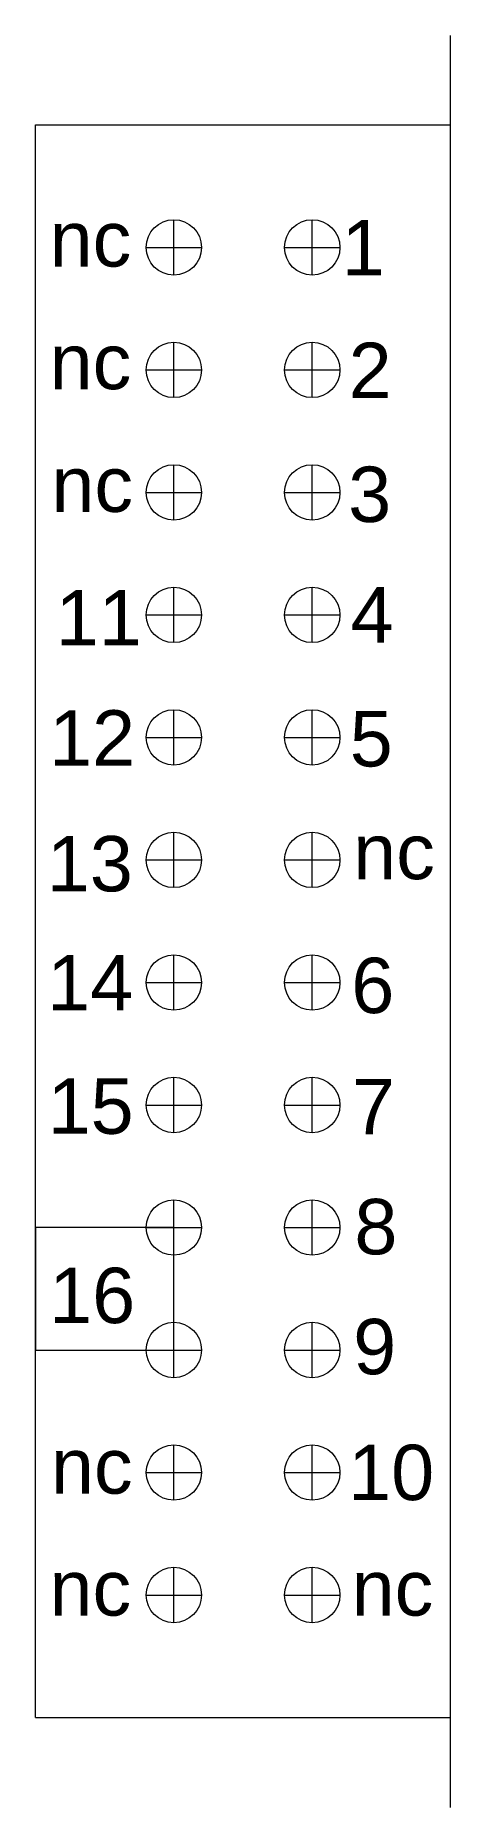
# Model space of a CAD drawing. Header units: inches. Extents: x 207.3 to 211.1, y 511.2 to 527.2.
import ezdxf

# ---------------------------------------------------------------- set-up
doc = ezdxf.new("R2010")
doc.units = ezdxf.units.IN
doc.header["$MEASUREMENT"] = 0
doc.layers.add('A101-Floorplan-1st-floor', color=7, linetype='Continuous', lineweight=9)
doc.styles.add('Small', font='Arial.ttf', dxfattribs={"height": 0.5})

msp = doc.modelspace()

# ---------------------------------------------------------------- linework, layer by layer
at = {"layer": 'A101-Floorplan-1st-floor', "lineweight": 5}
for p, q in [((211.069, 511.238), (211.069, 527.238)), ((207.319, 512.05), (207.319, 526.43)), ((207.319, 526.43), (211.069, 526.43)), ((208.569, 525.074), (208.569, 525.574)), ((209.819, 525.074), (209.819, 525.574)), ((208.319, 525.324), (208.819, 525.324)), ((209.569, 525.324), (210.069, 525.324)), ((208.569, 523.968), (208.569, 524.468)), ((209.819, 523.968), (209.819, 524.468)), ((208.319, 524.218), (208.819, 524.218)), ((209.569, 524.218), (210.069, 524.218)), ((208.569, 522.862), (208.569, 523.362)), ((209.819, 522.862), (209.819, 523.362)), ((208.319, 523.112), (208.819, 523.112)), ((209.569, 523.112), (210.069, 523.112)), ((208.569, 521.756), (208.569, 522.256)), ((209.819, 521.756), (209.819, 522.256)), ((208.319, 522.006), (208.819, 522.006)), ((209.569, 522.006), (210.069, 522.006)), ((208.569, 520.65), (208.569, 521.15)), ((209.819, 520.65), (209.819, 521.15)), ((208.319, 520.9), (208.819, 520.9)), ((209.569, 520.9), (210.069, 520.9)), ((208.569, 519.544), (208.569, 520.044)), ((209.819, 519.544), (209.819, 520.044)), ((208.319, 519.794), (208.819, 519.794)), ((209.569, 519.794), (210.069, 519.794)), ((208.569, 518.437), (208.569, 518.937)), ((209.819, 518.437), (209.819, 518.937)), ((208.319, 518.687), (208.819, 518.687)), ((209.569, 518.687), (210.069, 518.687)), ((208.569, 517.331), (208.569, 517.831)), ((209.819, 517.331), (209.819, 517.831)), ((208.319, 517.581), (208.819, 517.581)), ((209.569, 517.581), (210.069, 517.581)), ((208.569, 516.225), (208.569, 516.725)), ((209.819, 516.225), (209.819, 516.725)), ((208.569, 516.475), (207.319, 516.475)), ((207.319, 516.475), (207.319, 515.369)), ((208.319, 516.475), (208.819, 516.475)), ((208.569, 515.369), (208.569, 516.475)), ((209.569, 516.475), (210.069, 516.475)), ((208.569, 515.119), (208.569, 515.619)), ((209.819, 515.119), (209.819, 515.619)), ((207.319, 515.369), (208.569, 515.369)), ((208.319, 515.369), (208.819, 515.369)), ((209.569, 515.369), (210.069, 515.369)), ((208.569, 514.013), (208.569, 514.513)), ((209.819, 514.013), (209.819, 514.513)), ((208.319, 514.263), (208.819, 514.263)), ((209.569, 514.263), (210.069, 514.263)), ((208.569, 512.907), (208.569, 513.407)), ((209.819, 512.907), (209.819, 513.407)), ((208.319, 513.157), (208.819, 513.157)), ((209.569, 513.157), (210.069, 513.157)), ((207.319, 512.05), (211.069, 512.05))]:
    msp.add_line(p, q, dxfattribs=at)
for centre in [(208.569, 525.324), (209.819, 525.324), (208.569, 524.218), (209.819, 524.218), (208.569, 523.112), (209.819, 523.112), (208.569, 522.006), (209.819, 522.006), (208.569, 520.9), (209.819, 520.9), (208.569, 519.794), (209.819, 519.794), (208.569, 518.687), (209.819, 518.687), (208.569, 517.581), (209.819, 517.581), (208.569, 516.475), (209.819, 516.475), (208.569, 515.369), (209.819, 515.369), (208.569, 514.263), (209.819, 514.263), (208.569, 513.157), (209.819, 513.157)]:
    msp.add_circle(centre, 0.25, dxfattribs=at)

# ---------------------------------------------------------------- texts
at = {"layer": 'A101-Floorplan-1st-floor', "lineweight": 5, "style": 'Small'}
for s, p in [('nc', (207.447, 525.151)), ('1', (210.085, 525.072)), ('nc', (207.447, 524.044)), ('2', (210.148, 523.964)), ('nc', (207.463, 522.936)), ('3', (210.144, 522.845)), ('4', (210.166, 521.757)), ('11', (207.502, 521.73)), ('12', (207.442, 520.645)), ('5', (210.158, 520.638)), ('13', (207.422, 519.51)), ('nc', (210.189, 519.62)), ('14', (207.425, 518.435)), ('6', (210.172, 518.411)), ('15', (207.429, 517.321)), ('7', (210.178, 517.317)), ('8', (210.2, 516.233)), ('16', (207.443, 515.612)), ('9', (210.189, 515.15)), ('nc', (207.459, 514.072)), ('10', (210.144, 514.014)), ('nc', (207.446, 512.971)), ('nc', (210.175, 512.971))]:
    msp.add_text(s, height=0.5, dxfattribs=at).set_placement(p)

doc.saveas('drawing.dxf')
